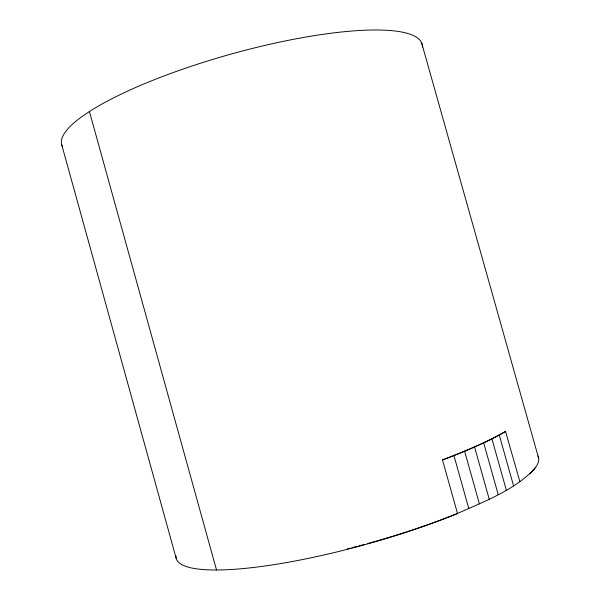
<?xml version="1.0" encoding="UTF-8"?>
<svg xmlns="http://www.w3.org/2000/svg" width="600" height="600" viewBox="0 0 600 600"><rect width="100%" height="100%" fill="white"/><g stroke="black" fill="none" stroke-linecap="round" stroke-linejoin="round"><path stroke-width="0.9" d="M407.168 531.727A183.6 36.682 -15.6 0 0 457.507 513.472C483.668 501.66 512.213 491.213 532.905 470.535A183.6 36.682 -15.6 0 0 535.455 467.213M519.877 481.665L505.537 431.46A183.488 27.99 -15.6 0 1 442.493 459.945L457.507 513.472A188.047 37.455 -15.6 0 1 270.218 565.222A188.047 37.455 -15.6 0 1 175.95 555.743M422.385 47.078A187.065 41.7 -15.6 0 0 293.055 39.398A187.065 41.7 -15.6 0 0 89.43 111.51L82.748 116.01A187.065 41.7 -15.6 0 0 62.46 146.565M442.493 459.945C464.085 451.643 485.64 442.905 505.71 431.31M421.665 42.975L538.65 458.287M499.252 434.955L513.57 485.842M491.895 438.787L506.347 490.185M483.653 442.778L498.232 494.67M474.548 446.918L489.248 499.268M464.618 451.178L479.438 503.955M453.915 455.528L468.84 508.695M89.43 111.51L216.525 570M61.748 144.847L176.153 558.255M537.9 455.91A188.047 37.455 -15.6 0 1 529.732 473.865M406.312 532.005A183.6 36.682 -15.6 0 1 367.778 543.518M364.23 544.485A183.6 36.682 -15.6 0 1 358.897 545.91M357.127 546.382A183.6 36.682 -15.6 0 1 351.803 547.755M350.032 548.205A183.6 36.682 -15.6 0 1 347.377 548.873"/></g></svg>
